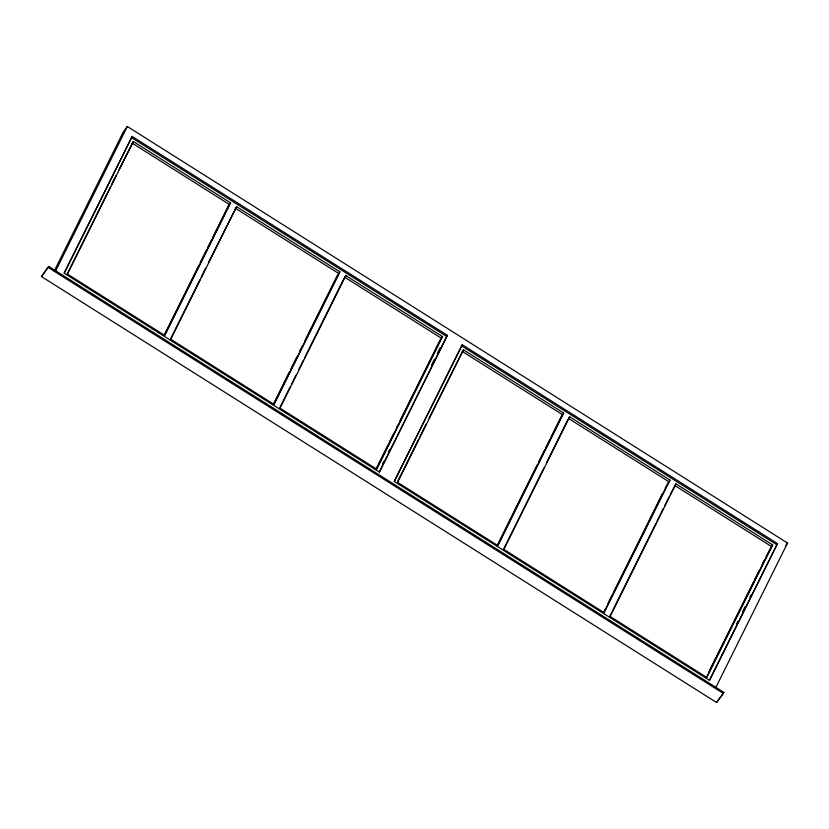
<?xml version="1.0" encoding="UTF-8"?>
<svg xmlns="http://www.w3.org/2000/svg" width="829" height="829" viewBox="0 0 829 829"><rect width="100%" height="100%" fill="white"/><g stroke="black" fill="none" stroke-linecap="round" stroke-linejoin="round"><path stroke-width="1.24" d="M41.45 276.554L48.756 266.43L723.872 692.381L723.354 693.427L716.567 702.505L41.45 276.554L48.756 266.43M54.248 271.021L123.345 131.832L127.334 126.495L787.55 543.036L715.572 688.029M55.367 271.487L127.334 126.495M64.051 273.156L132.174 136.453L447.38 335.33L379.475 472.115L64.279 273.249L132.174 136.453M66.88 274.534L110.371 186.919M111.511 184.618L116.091 175.396M118.951 169.624L133.314 141.51L230.628 202.908L164.816 335.486L67.501 274.088L133.314 141.51M164.712 334.077L199.053 264.907M200.193 262.606L206.494 249.923M207.633 247.612L211.644 239.55M212.784 237.239L228.234 206.11L230.628 202.908M164.764 334.781L229.436 204.514L132.122 143.106M170.152 339.693L199.913 279.746M201.064 277.446L205.633 268.223M208.504 262.451L236.597 206.67L339.869 271.829L274.057 404.407L170.784 339.248L236.597 206.67M273.383 404.158L289.404 371.879M290.554 369.568L296.844 356.884M299.704 351.123L302.575 345.361M304.865 340.75L337.476 275.031M273.435 404.863L339.869 271.829M279.974 407.464L290.274 386.718M291.414 384.407L295.994 375.185M298.854 369.423L303.435 360.2M304.575 357.89L344.066 278.347M345.838 275.591L280.026 408.169L376.749 469.193L442.562 336.615L345.838 275.591L344.636 277.197L441.36 338.222L376.117 469.639M376.065 468.934L388.086 444.727M389.226 442.427L393.806 433.204M396.666 427.432L397.816 425.132M400.106 420.521L440.168 339.817M382.615 463.629L383.765 461.318M388.366 452.043L389.526 449.722M431.526 365.102L434.406 359.299M437.287 353.506L440.158 347.714M379.257 472.022L447.38 335.33M394.158 481.421L462.281 344.729L777.488 543.596L709.583 680.381L394.386 481.514L462.281 344.729M397.557 481.659L418.728 438.997M419.878 436.696L426.168 424.013M429.028 418.251L463.421 349.786L563.72 413.06L497.908 545.637L397.609 482.364L463.421 349.786M497.234 545.389L537.296 464.686M538.435 462.375L544.726 449.701M545.876 447.391L549.876 439.318M551.026 437.018L561.326 416.262L563.72 413.06M497.286 546.093L562.528 414.666L462.219 351.382M503.814 548.694L543.876 468.002M546.736 462.23L567.917 419.578M569.678 416.821L503.866 549.399L604.165 612.683L669.977 480.105L569.678 416.821L568.487 418.427L668.785 481.701L603.543 613.128M604.061 611.274L605.211 608.963M608.071 603.201L612.071 595.129M613.222 592.828L662.433 493.68M665.293 487.918L669.977 480.105M609.502 616.89L611.792 612.279M612.942 609.978L655.863 523.513M657.003 521.203L663.304 508.519M664.443 506.218L669.024 496.996M670.164 494.685L675.946 483.867L772.659 544.891L706.847 677.469L610.134 616.444L675.946 483.867M709.033 671.449L753.675 581.523M754.815 579.222L759.395 570M762.255 564.228L764.545 559.616M766.265 556.166L772.659 544.891M706.225 677.915L771.467 546.487L674.744 485.462M736.68 623.646L737.82 621.346M742.39 612.134L745.25 606.372M749.82 597.17L750.96 594.87M709.355 680.298L777.488 543.596M716.567 702.505L723.872 692.381M441.36 338.222L442.562 336.615M785.55 545.71L787.55 543.036M131.376 137.521L446.582 336.398M461.484 345.797L776.69 544.663M235.395 208.276L338.678 273.435M48.237 267.487L723.354 693.427"/></g></svg>
